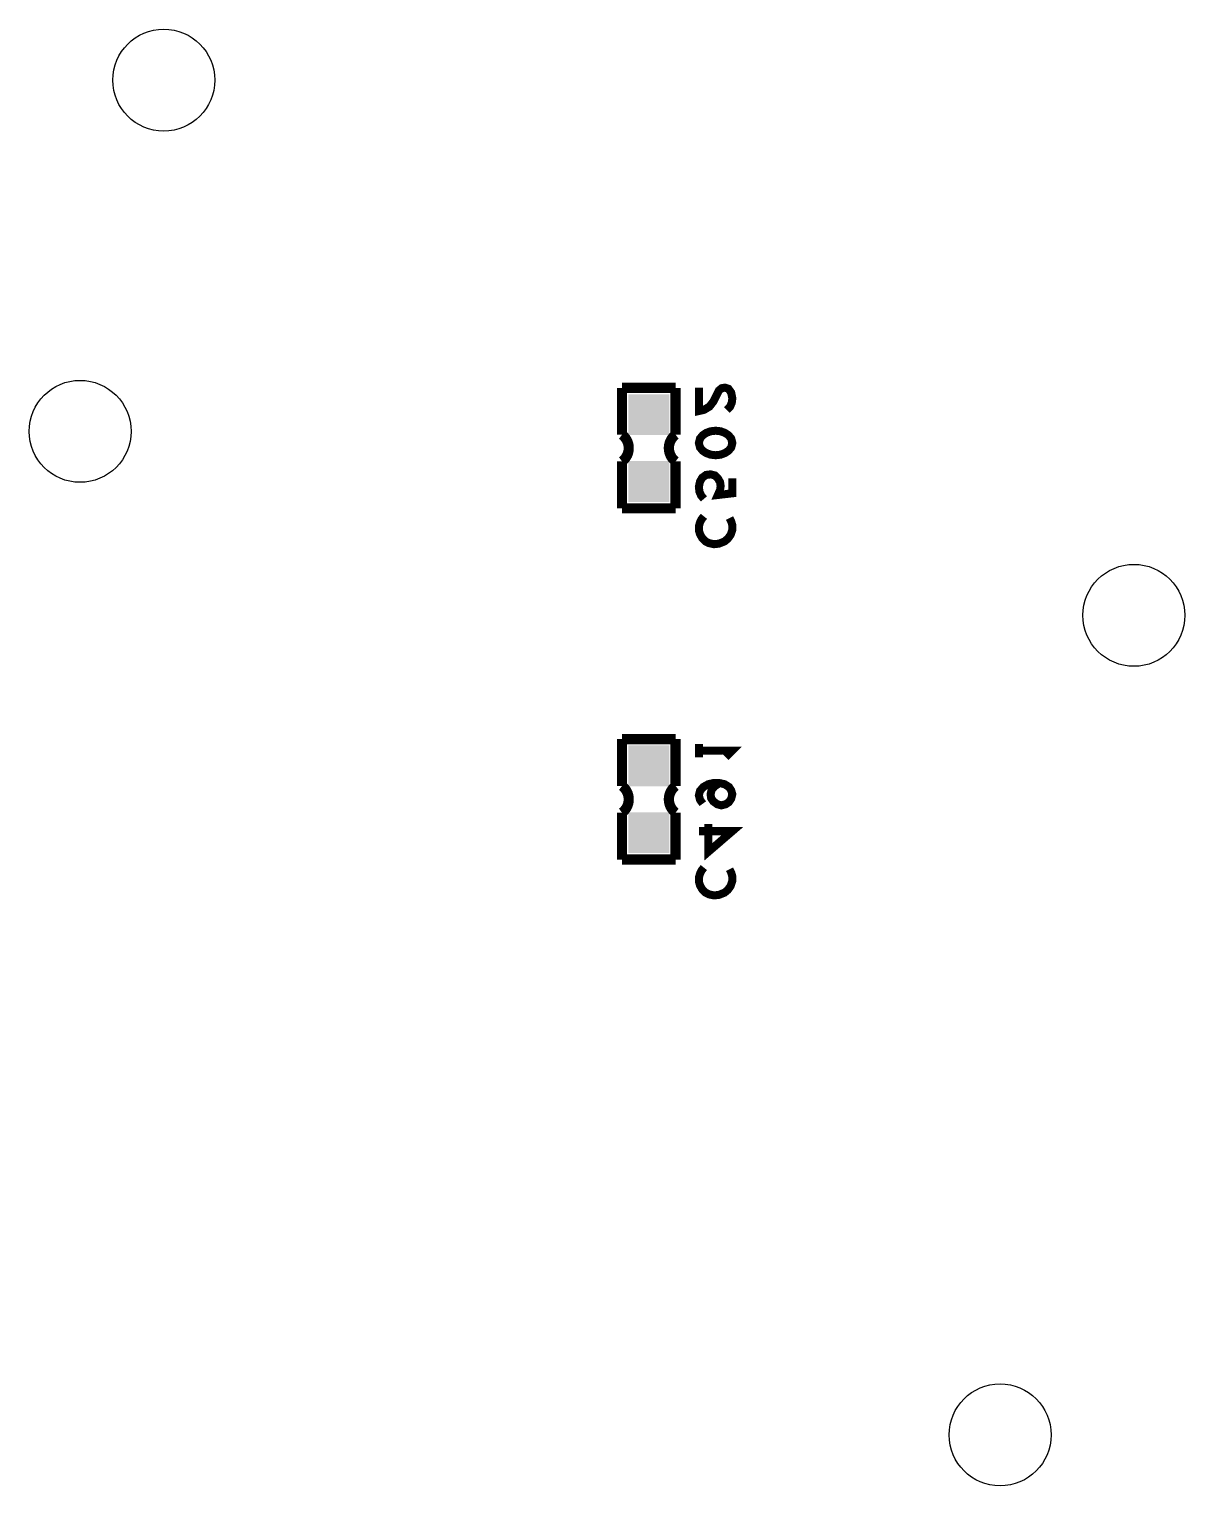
# Model space of a CAD drawing. Extents: x 0 to 200, y -10 to 130.
# Drawn here: x 60.49 to 77.76, y 83.24 to 105.01 of the extents above; entities that cross this region are included whole.
import ezdxf

# ---------------------------------------------------------------- set-up
doc = ezdxf.new("R2010")
doc.units = 0
doc.layers.get('0').update_dxf_attribs({"linetype": 'CONTINUOUS'})
doc.layers.add('MASK_BOTTOM_ART', color=6, linetype='CONTINUOUS')
doc.layers.add('SILK_BOTTOM_ART', color=5, linetype='CONTINUOUS')

# ---------------------------------------------------------------- blocks, each defined once
blk = doc.blocks.new('ROUND_572')
blk.add_circle((0, 0), 0.762)
blk = doc.blocks.new('SQUARE_586')
blk.add_solid([(0.3048, 0.3048), (0.3048, -0.3048), (-0.3048, 0.3048), (-0.3048, -0.3048)])

msp = doc.modelspace()

# ---------------------------------------------------------------- linework, layer by layer
at = {"layer": 'SILK_BOTTOM_ART'}
for points, const_width in [([(70.15, 99.65), (69.35, 99.65)], 0.1524), ([(69.35, 99.65), (69.35, 98.95)], 0.1524), ([(70.15, 98.95), (70.15, 99.65)], 0.1524), ([(70.915, 99.3203), (70.965, 99.3703), (70.99, 99.4286), (70.9983, 99.4953), (70.9816, 99.5786), (70.94, 99.6369), (70.89, 99.6536), (70.84, 99.6453), (70.7983, 99.6119), (70.715, 99.4453), (70.6566, 99.3703), (70.5733, 99.3203), (70.4983, 99.3036), (70.4983, 99.6536)], 0.12), ([(70.9983, 98.8262), (70.9816, 98.7595), (70.94, 98.7095), (70.89, 98.6762), (70.8233, 98.6512), (70.7483, 98.6429), (70.6733, 98.6512), (70.6066, 98.6762), (70.5566, 98.7095), (70.515, 98.7595), (70.4983, 98.8262), (70.515, 98.8929), (70.5566, 98.9429), (70.6066, 98.9762), (70.6733, 99.0012), (70.7483, 99.0095), (70.8233, 99.0012), (70.89, 98.9762), (70.94, 98.9429), (70.9816, 98.8929), (70.9983, 98.8262)], 0.12), ([(69.35, 98.55), (69.35, 97.85)], 0.1524), ([(70.15, 97.85), (70.15, 98.55)], 0.1524), ([(70.5733, 97.9905), (70.5316, 98.0405), (70.5066, 98.0988), (70.4983, 98.1738), (70.515, 98.2488), (70.5483, 98.3071), (70.6066, 98.3488), (70.6733, 98.3571), (70.74, 98.3405), (70.7816, 98.2988), (70.815, 98.2405), (70.8233, 98.1821), (70.815, 98.1238), (70.7816, 98.0488), (70.9983, 98.0738), (70.9983, 98.2988)], 0.12), ([(69.35, 97.85), (70.15, 97.85)], 0.1524), ([(70.9566, 97.7047), (70.9816, 97.6547), (70.9983, 97.5964), (70.9983, 97.5297), (70.9733, 97.4547), (70.9316, 97.3964), (70.8816, 97.3547), (70.7983, 97.3214), (70.7233, 97.3131), (70.6483, 97.3297), (70.5983, 97.3547), (70.5483, 97.4047), (70.515, 97.4631), (70.4983, 97.5214), (70.4983, 97.5797), (70.515, 97.6381), (70.54, 97.6881), (70.5733, 97.7297)], 0.12), ([(70.15, 94.4), (69.35, 94.4)], 0.1524), ([(69.35, 94.4), (69.35, 93.7)], 0.1524), ([(70.15, 93.7), (70.15, 94.4)], 0.1524), ([(70.4983, 94.1286), (70.4983, 94.3286)], 0.12), ([(70.4983, 94.2286), (70.9983, 94.2286), (70.8983, 94.1286)], 0.12), ([(70.5566, 93.4345), (70.515, 93.4929), (70.4983, 93.5595), (70.515, 93.6262), (70.565, 93.6845), (70.64, 93.7262), (70.715, 93.7429), (70.8066, 93.7429), (70.8816, 93.7262), (70.9483, 93.6845), (70.9816, 93.6345), (70.9983, 93.5762), (70.9816, 93.5095), (70.9483, 93.4595), (70.8983, 93.4262), (70.8316, 93.4095), (70.7733, 93.4262), (70.715, 93.4679), (70.6816, 93.5179), (70.6733, 93.5762), (70.69, 93.6429), (70.7316, 93.6929), (70.8066, 93.7429)], 0.12), ([(69.35, 93.3), (69.35, 92.6)], 0.1524), ([(70.15, 92.6), (70.15, 93.3)], 0.1524), ([(70.4983, 93.0238), (70.9983, 93.0238), (70.64, 92.7155), (70.64, 93.1321)], 0.12), ([(69.35, 92.6), (70.15, 92.6)], 0.1524), ([(70.9566, 92.4547), (70.9816, 92.4047), (70.9983, 92.3464), (70.9983, 92.2797), (70.9733, 92.2047), (70.9316, 92.1464), (70.8816, 92.1047), (70.7983, 92.0714), (70.7233, 92.0631), (70.6483, 92.0797), (70.5983, 92.1047), (70.5483, 92.1547), (70.515, 92.2131), (70.4983, 92.2714), (70.4983, 92.3297), (70.515, 92.3881), (70.54, 92.4381), (70.5733, 92.4797)], 0.12)]:
    msp.add_lwpolyline(points, dxfattribs=dict(at, const_width=const_width))
at = {"layer": 'SILK_BOTTOM_ART', "const_width": 0.1524}
for points in [[(69.35, 98.55, 0.5), (69.35, 98.95)], [(70.15, 98.95, 0.5), (70.15, 98.55)], [(69.35, 93.3, 0.5), (69.35, 93.7)], [(70.15, 93.7, 0.5), (70.15, 93.3)]]:
    msp.add_lwpolyline(points, format="xyb", dxfattribs=at)

# ---------------------------------------------------------------- block references
at = {"layer": 'MASK_BOTTOM_ART'}
for name, p in [('ROUND_572', (62.5, 104.25)), ('ROUND_572', (61.25, 99)), ('SQUARE_586', (69.75, 99.25)), ('SQUARE_586', (69.75, 98.25)), ('ROUND_572', (77, 96.25)), ('SQUARE_586', (69.75, 94)), ('SQUARE_586', (69.75, 93)), ('ROUND_572', (75, 84))]:
    msp.add_blockref(name, p, dxfattribs=at)

doc.saveas('drawing.dxf')
